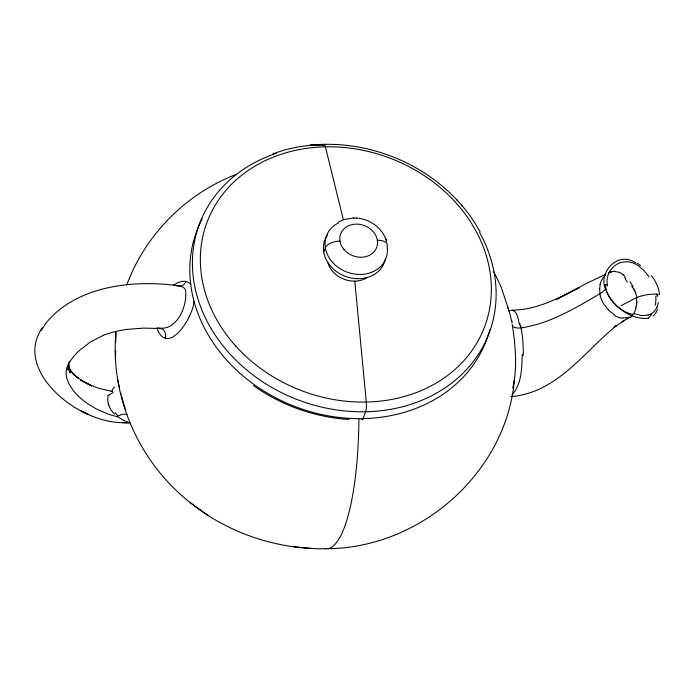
<?xml version="1.0" encoding="UTF-8"?>
<svg xmlns="http://www.w3.org/2000/svg" width="693" height="693" viewBox="0 0 693 693"><rect width="100%" height="100%" fill="white"/><g stroke="black" fill="none" stroke-linecap="round" stroke-linejoin="round"><path stroke-width="1.04" d="M522.262 354.253C521.768 368.026 521.872 384.043 511.997 394.819M325.736 548.769C276.992 549.428 228.24 533.289 190.22 502.607C139.328 462.707 109.944 396.907 115.939 332.311L115.748 342.125M115.445 360.239L115.627 350.736M636.893 301.672L636.867 302.269M599.644 289.059L600.173 284.295M68.676 365.973L68.148 369.915L68.754 364.7L70.201 372.912L68.174 366.112L70.201 370.348L68.061 366.918L74.385 375.242L71.803 372.306L78.257 378.161L75.502 376.013L83.203 381.323L91.615 385.836L80.657 380.128L91.615 385.836M636.763 303.664L636.477 305.596M68.148 369.915L69.213 361.833M327.954 548.665C420.738 547.808 506.696 472.401 514.492 378.984C516.787 360.88 515.09 342.524 512.222 324.575M514.492 378.984L513.244 385.585M193.78 301.048C194.629 314.709 167.879 358.324 156.878 328.11M657.241 307.285L658.263 302.434M636.113 307.276L635.542 309.277M512.612 387.976L512.933 386.798M108.091 396.725L107.649 399.679L108.099 403.231M323.744 251.992L325.363 247.73A12.552 6.159 -9.1 0 1 339.977 241.077M126.724 284.996C145.253 234.832 186.019 193.676 235.915 174.515M41.095 330.448L46.379 322.652A129.842 63.505 -9.5 0 1 51.784 316.632C61.478 306.869 73.423 299.567 86.149 294.447A74.255 36.322 -9.5 0 1 103.967 288.712C128.837 282.571 154.886 282.449 180.163 285.966A8.368 5.379 -79.1 0 0 185.923 281.471L188.652 282.475L190.904 284.269M69.924 361.599L73.917 356.176A104.392 51.057 -9.5 0 1 75.45 354.426A111.131 54.357 -9.5 0 1 78.725 351.065L90.454 341.9L102.85 335.62M42.524 327.572C17.975 362.482 57.484 401.654 88.262 414.397L80.977 410.854C95.799 418.918 112.751 423.873 129.73 422.505L122.375 422.617L128.647 422.877M109.139 394.897L113.262 392.524M605.474 275.069L602.927 277.893L601.091 281.315A29.115 23.302 34.3 0 0 600.138 284.277M631.747 316.216L631.626 316.32A15.168 9.035 38.5 0 1 630.448 317.134M173.501 285.126L178.499 282.346L182.9 281.297A16.883 12.595 -59.1 0 1 185.923 281.453M620.893 305.795L636.607 297.583M600.017 293.719C575.06 308.255 549.332 324.021 520.192 327.971A8.368 4.089 -9.5 0 1 512.352 325.346M338.123 222.193L343.607 219.672M510.767 310.481C517.61 309.347 518 320.079 519.585 324.653M630.032 317.273L622.011 321.89L624.532 320.201L614.076 327.295L616.354 325.675C583.532 352.468 556.929 392.879 510.715 396.682M604.98 274.601L588.045 282.675L556.791 299.211L579.53 287.448C558.506 298.285 536.33 310.126 511.988 310.1M648.449 318.278C630.691 320.157 612.941 306.462 606.124 290.54C597.366 273.865 616.164 251.992 633.471 261.538M648.154 315.176L641.891 315.644L633.133 313.305M272.964 153.716L285.005 149.879L297.514 147.029L311.166 145.106L324.627 144.776L310.386 145.201C377.174 138.219 447.591 172.522 480.136 231.878M344.057 219.534L353.499 217.983M176.498 285.88L180.163 285.966M626.29 317.931L624.254 317.862A16.563 9.364 23.9 0 1 622.764 317.784M356.41 218.061C369.326 218.875 381.808 227.451 386.079 239.847M353.205 217.974L356.635 218.07M615.115 271.613L618.797 272.176A13.132 11.894 80.1 0 1 619.75 272.54M293.503 546.768L312.153 548.466M349.012 419.438C314.778 417.394 281.315 405.379 253.361 385.551M130.007 422.86L128.474 422.548M112.699 391.562L98.649 388.305L89.414 384.702M127.157 422.08L126.195 421.673M125.078 421.171L117.299 416.606A8.368 4.704 -26.7 0 1 127.018 414.648M157.709 327.711C176.585 332.242 187.656 305.89 185.577 290.445M633.904 261.763L634.745 262.24M614.535 314.804L609.06 310.707L603.958 304.305A30.327 23.952 32.4 0 1 602.529 301.646L601.663 299.653M635.16 262.491L635.992 263.028M190.22 502.607L208.117 515.453M637.274 263.097L640.471 265.558M114.388 414.085L111.183 410.23L108.792 405.526M461.893 205.544L462.448 206.167M456.626 199.645L457.129 200.216M649.072 277.018C643.39 268.875 634.649 260.308 623.83 262.032C612.777 263.106 605.05 274.766 607.458 285.421A25.087 12.24 -9.8 0 1 607.259 285.966M631.695 285.966L632.952 288.071M633.878 289.795L634.519 291.095M507.597 307.12L509.624 312.604L511.633 321.353M493.832 271.855L501.117 286.928L509.433 311.954M125.632 409.494L125.892 410.152M635.342 293.035L635.568 293.65M125.138 408.151L124.679 406.869M124.454 406.211L123.605 403.56A14.631 2.296 72.9 0 1 121.89 396.829M385.914 239.328L386.633 241.649M343.364 219.794L325.407 146.821A8.368 1.984 88.8 0 0 323.059 145.106M117.377 378.508L119.413 387.352M636.616 297.635A25.104 12.301 -9.4 0 1 656.921 294.127L657.207 296.587M354.799 281.141L366.294 402.044A8.368 1.984 88.8 0 1 365.609 411.772L363.019 418.598A8.368 1.984 88.8 0 1 361.607 419.568M377.364 240.28A12.552 6.159 -9.1 0 1 387.127 246.413A31.791 26.663 20.8 0 1 365.445 273.986A31.791 26.663 20.8 0 1 328.257 256.219A31.791 26.663 20.8 0 1 338.227 223.042M385.464 258.584A31.791 26.663 20.8 0 1 344.404 275.961A31.791 26.663 20.8 0 1 327.503 235.135M367.498 277.321A24.749 20.755 20.8 0 1 327.867 262.69M489.873 329.478A154.79 129.816 20.8 0 1 294.828 406.479A154.79 129.816 20.8 0 1 202.217 218.771M479.686 232.545A154.79 129.816 20.8 0 1 412.69 403.707A154.79 129.816 20.8 0 1 208.524 324.012A154.79 129.816 20.8 0 1 276.524 153.24M358.922 419.291A150.606 36.088 88.5 0 1 325.286 548.717M656.921 294.118A1.672 0.823 -9.4 0 1 658.029 294.655A1.672 0.823 -9.4 0 1 657.302 295.539M651.342 275.623A33.047 24.662 41.5 0 1 659.485 294.612M604.625 285.074A1.672 0.849 -8.8 0 1 606.514 284.676A1.672 0.849 -8.8 0 1 607.475 285.421M605.795 288.66A25.087 12.24 -9.8 0 1 599.939 293.693M601.515 299.679A34.182 27.824 28.7 0 1 599.895 293.719M600.112 293.728A34.399 27.876 29.9 0 1 599.722 289.068M622.409 318.278A18.694 14.224 32.5 0 1 614.215 315.41M627.65 317.914A13.158 6.072 18.4 0 1 626.351 318M629.781 317.073A12.872 6.601 22.7 0 1 627.737 317.498M631.99 315.332A18.737 10.897 69.3 0 1 631.557 315.887M634.623 313.132A24.922 13.565 75.5 0 1 634.008 314.206M635.559 309.295A30.769 15.116 81.9 0 1 634.286 312.621M636.243 305.474A36.946 26.689 56.8 0 1 635.905 307.146M636.737 302.243A29.964 23.978 38.9 0 1 636.642 303.629M636.408 297.644A28.3 23.848 20.5 0 1 636.754 301.663M633.073 314.605A30.856 24.342 34.5 0 1 605.405 285.169M657.085 306.54A29.522 18.243 56 0 1 648.033 314.908M655.76 296.18A32.866 22.514 53.1 0 1 655.206 305.154M520.772 326.152A35.715 8.368 86.8 0 1 523.267 355.457M519.819 323.553A34.096 7.277 87.6 0 1 520.495 326.957M635.836 293.598A28.231 24.09 14 0 1 636.815 297.574M634.953 291.017A31.202 24.212 31.5 0 1 635.767 292.992M633.315 288.011A36.894 23.709 42.4 0 1 634.242 289.761M629.911 281.557A31.012 8.247 53.7 0 1 632.96 286.356M625.32 279.158A23.389 6.514 53.9 0 1 627.382 282.042M624.48 277.347A18.65 9.035 53.8 0 1 625.649 278.794M623.509 274.826A15.93 11.01 56.7 0 1 625.121 276.481M619.724 272.618A12.855 11.253 70.2 0 1 623.379 275.017M611.365 271.829A17.931 15.35 53.9 0 1 615.055 271.275M610.732 272.202A20.764 17.36 47.4 0 1 611.434 272.011M608.8 272.791A18.079 14.822 41.3 0 1 610.663 272.054M657.588 309.381A36.504 22.185 63.1 0 1 653.023 316.103M651.576 313.877A28.543 15.567 73.1 0 1 648.301 317.948M511.72 320.521A41.285 5.899 85.2 0 1 512.188 323.025M165.384 338.184A8.368 5.839 -79.7 0 0 160.568 328.56L143.59 328.11L127.096 329.383A53.474 26.152 -9.5 0 0 102.772 335.559M69.664 361.59A74.454 36.417 -9.5 0 0 66.909 378.543L69.005 383.913L73.077 390.315A157.389 76.984 -9.5 0 0 78.101 395.937A164.795 80.605 -9.5 0 0 86.53 402.962L96.223 408.905L106.436 413.452A76.75 37.535 -9.5 0 0 117.273 416.623M117.767 415.419A40.185 28.196 84.8 0 1 115.047 412.811M180.093 286.148A9.278 7.294 -22 0 1 185.646 290.419M120.885 394.508A19.326 3.803 70.5 0 1 120.617 392.55M111.772 391.545A62.309 22.237 36 0 1 114.648 387.11M107.441 395.833A36.807 12.457 53.8 0 1 109.251 395.071M108.914 405.535A7.32 2.14 67.9 0 1 108.247 403.343M127.053 422.548A29.089 5.899 36.1 0 1 125.935 422.08M128.283 422.366A18.087 3.708 36.4 0 1 126.958 421.864M343.953 249.48A19.248 16.138 20.8 0 0 376.273 248.44A19.248 16.138 20.8 0 0 355.795 224.134A19.248 16.138 20.8 0 0 343.953 249.48M235.811 346.128A148.311 124.385 20.8 0 0 483.324 330.05A148.311 124.385 20.8 0 0 318.416 147.124A148.311 124.385 20.8 0 0 235.811 346.128"/></g></svg>
